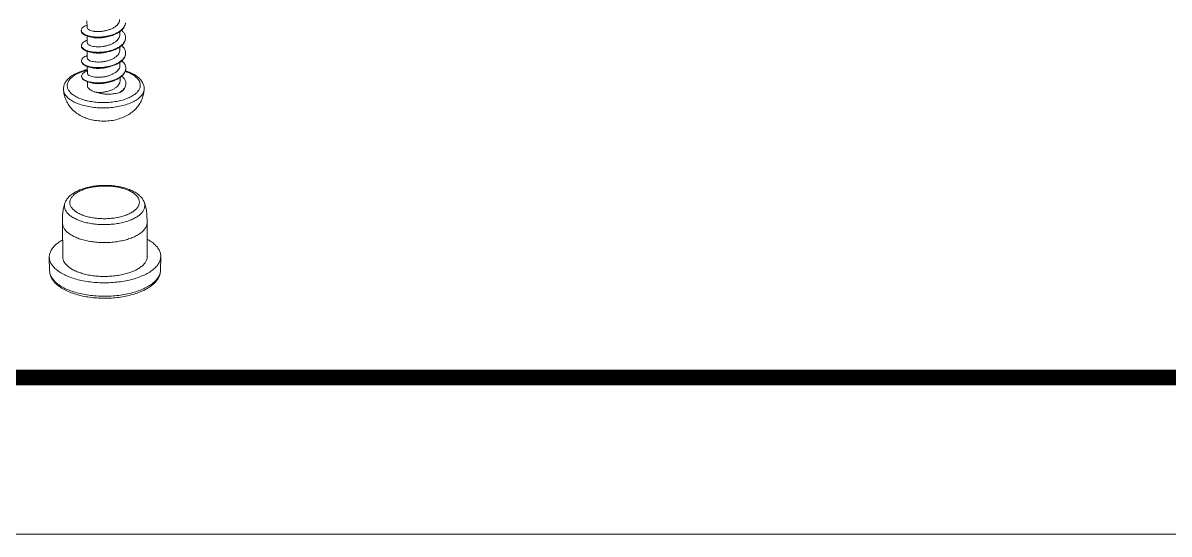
# Model space of a CAD drawing. Header units: millimetres. Extents: x 1204 to 1781, y 423 to 610.
# Drawn here: x 1349.97 to 1383.95, y 422.62 to 437.79 of the extents above; entities that cross this region are included whole.
import ezdxf

# ---------------------------------------------------------------- set-up
doc = ezdxf.new("R2010")
doc.units = ezdxf.units.MM
doc.layers.add('from', color=7, linetype='Continuous', lineweight=13)

# ---------------------------------------------------------------- blocks, each defined once
blk = doc.blocks.new('*u6')
at = {"color": 7, "linetype": 'Continuous'}
for p, q in [((-0.83, 14.105), (-0.832, 14.45)), ((0.873, 13.72), (0.872, 13.882)), ((-0.824, 13.31), (-0.826, 13.656)), ((-0.681, 13.615), (-0.64, 13.606)), ((-0.566, 13.589), (-0.466, 13.57)), ((-0.818, 12.516), (-0.821, 12.864)), ((0.879, 12.926), (0.878, 13.085)), ((-0.812, 11.722), (-0.815, 12.068)), ((0.885, 12.131), (0.884, 12.292)), ((0.89, 11.337), (0.889, 11.499)), ((-0.808, 11.077), (-0.809, 11.274)), ((-0.592, 9.294), (-0.512, 9.277)), ((-0.253, 9.239), (-0.237, 9.237)), ((-2.093, 2.152), (-2.106, 3.918)), ((2.307, 2.184), (2.294, 3.949)), ((-2.774, 1.426), (-2.793, 2.135)), ((2.998, 1.467), (3.007, 2.176))]:
    blk.add_line(p, q, dxfattribs=at)
for centre, radius, start, end in [((-0.317, 15.336), 1.734, 259.25633, 261.87366), ((-0.247, 15.977), 2.376, 280.55808, 282.94848), ((0.788, 13.567), 0.386, 356.47715, 0.35249), ((-0.239, 15.169), 2.362, 280.53299, 282.94217), ((0.785, 12.772), 0.395, 356.56433, 0.3871), ((-0.954, 12.363), 0.163, 180.7249, 198.21094), ((-0.344, 13.547), 1.53, 257.16492, 257.87452), ((-0.315, 13.69), 1.676, 257.92823, 261.95596), ((-0.231, 14.366), 2.354, 280.5014, 282.98369), ((0.804, 11.977), 0.382, 356.27072, 0.50176), ((-1.601, 10.885), 0.455, 183.19298, 187.70105), ((-0.307, 12.907), 1.687, 258.01854, 261.90642), ((-0.23, 13.593), 2.375, 280.55666, 282.94826), ((0.446, 11.417), 0.822, 314.00591, 314.26633), ((0.804, 11.184), 0.388, 356.47857, 0.3409), ((-0.163, 13.101), 2.894, 253.17765, 256.93981), ((-0.014, 12.137), 1.451, 256.91032, 259.47849), ((-0.049, 11.636), 2.404, 249.81298, 256.96004)]:
    blk.add_arc(centre, radius, start, end, dxfattribs=at)
for points, start_tangent, end_tangent in [([(-0.365, 13.891), (-0.199, 13.889), (-0.021, 13.904), (0.158, 13.937), (0.328, 13.986), (0.487, 14.052), (0.626, 14.134), (0.737, 14.228), (0.814, 14.328), (0.858, 14.435), (0.867, 14.514)], (0.997819, -0.066006), (-0.00593, 0.999982)), ([(0.285, 13.661), (0.429, 13.7), (0.63, 13.772), (0.807, 13.862), (0.955, 13.967), (1.066, 14.084), (1.138, 14.209), (1.168, 14.337)], (0.974508, 0.224352), (0.060281, 0.998181)), ([(0.291, 13.636), (0.43, 13.673), (0.63, 13.746), (0.807, 13.836), (0.955, 13.941), (1.067, 14.057), (1.139, 14.182), (1.168, 14.311), (1.169, 14.337)], (0.973895, 0.226999), (-0.008602, 0.999963)), ([(-0.831, 14.222), (-0.93, 14.18), (-1.037, 14.112), (-1.104, 14.036), (-1.128, 13.956), (-1.128, 13.95)], (-0.940562, -0.339622), (0.012018, -0.999928)), ([(-1.128, 13.95), (-1.126, 13.924)], (0.012018, -0.999928), (0.18131, -0.983426)), ([(-1.128, 13.923), (-1.109, 13.85), (-1.048, 13.774), (-0.947, 13.706), (-0.809, 13.649), (-0.681, 13.615)], (0.011856, -0.99993), (0.977113, -0.212722)), ([(-1.126, 13.924), (-1.11, 13.877), (-1.048, 13.801), (-0.947, 13.732), (-0.809, 13.675), (-0.64, 13.633)], (0.18131, -0.983426), (0.982405, -0.186763)), ([(-0.469, 13.902), (-0.598, 13.928), (-0.703, 13.966), (-0.777, 14.012), (-0.82, 14.064), (-0.829, 14.105)], (-0.98997, 0.141276), (-0.021175, 0.999776)), ([(-0.365, 13.891), (-0.401, 13.894), (-0.435, 13.898), (-0.469, 13.902)], (-0.997819, 0.066006), (-0.98997, 0.141276)), ([(0.873, 13.72), (0.863, 13.635), (0.816, 13.527), (0.737, 13.427), (0.625, 13.335), (0.484, 13.254), (0.326, 13.189), (0.157, 13.141), (-0.019, 13.109), (-0.195, 13.095), (-0.359, 13.097)], (0.005988, -0.999982), (-0.997819, 0.066006)), ([(1.174, 13.569), (1.174, 13.581), (1.148, 13.71), (1.079, 13.834), (0.97, 13.949), (0.966, 13.953)], (-0.006323, 0.99998), (-0.759175, 0.650886)), ([(-0.825, 13.428), (-0.835, 13.425), (-0.966, 13.363), (-1.059, 13.292), (-1.111, 13.214), (-1.123, 13.155)], (-0.940576, -0.339582), (-0.000797, -1)), ([(-1.123, 13.155), (-1.121, 13.134), (-1.12, 13.13)], (-0.000797, -1), (0.172151, -0.985071)), ([(-1.122, 13.129), (-1.121, 13.106), (-1.086, 13.027), (-1.01, 12.954), (-0.894, 12.889), (-0.744, 12.837), (-0.675, 12.82)], (-0.000447, -1), (0.977037, -0.213069)), ([(-1.12, 13.13), (-1.088, 13.055), (-1.012, 12.982), (-0.897, 12.917), (-0.748, 12.865), (-0.67, 12.846)], (0.172151, -0.985071), (0.977819, -0.209453)), ([(-0.359, 13.097), (-0.508, 13.115), (-0.633, 13.146), (-0.73, 13.189), (-0.794, 13.24), (-0.822, 13.296), (-0.824, 13.31)], (-0.997819, 0.066006), (0.008494, 0.999964)), ([(-0.64, 13.606), (-0.445, 13.58), (-0.232, 13.573), (-0.01, 13.586), (0.214, 13.619), (0.291, 13.636)], (0.982405, -0.186763), (0.973895, 0.226999)), ([(-0.562, 13.62), (-0.445, 13.607), (-0.232, 13.6), (-0.01, 13.612), (0.188, 13.641)], (0.989909, -0.141705), (0.983056, 0.183304)), ([(-0.466, 13.57), (-0.433, 13.565), (-0.398, 13.562), (-0.363, 13.559)], (0.98997, -0.141276), (0.997819, -0.066006)), ([(-0.363, 13.559), (-0.197, 13.557), (-0.018, 13.572), (0.161, 13.604), (0.192, 13.612)], (0.997819, -0.066006), (0.969138, 0.246518)), ([(0.29, 12.867), (0.501, 12.926), (0.694, 13.004), (0.862, 13.099), (0.998, 13.207), (1.098, 13.326), (1.157, 13.452), (1.174, 13.543)], (0.974571, 0.224077), (0.061282, 0.998121)), ([(0.297, 12.842), (0.505, 12.901), (0.697, 12.979), (0.865, 13.074), (1, 13.182), (1.099, 13.301), (1.158, 13.427), (1.175, 13.543)], (0.97389, 0.22702), (-0.006233, 0.999981)), ([(1.18, 12.775), (1.176, 12.831), (1.134, 12.959), (1.051, 13.08), (0.971, 13.16)], (-0.006775, 0.999977), (-0.760757, 0.649037)), ([(-0.82, 12.634), (-0.878, 12.61), (-0.997, 12.545), (-1.076, 12.471), (-1.114, 12.392), (-1.117, 12.361)], (-0.940261, -0.340453), (0.012014, -0.999928)), ([(-0.675, 12.82), (-0.566, 12.8), (-0.364, 12.781), (-0.149, 12.781), (0.074, 12.801), (0.294, 12.841), (0.297, 12.842)], (0.977037, -0.213069), (0.97389, 0.22702)), ([(-0.67, 12.846), (-0.57, 12.827), (-0.557, 12.826)], (0.977819, -0.209453), (0.989828, -0.142266)), ([(-0.56, 12.794), (-0.505, 12.783), (-0.357, 12.765)], (0.97264, -0.232317), (0.997819, -0.066006)), ([(-0.557, 12.826), (-0.369, 12.808), (-0.153, 12.807), (0.069, 12.827), (0.193, 12.847)], (0.989828, -0.142266), (0.983129, 0.182911)), ([(-0.357, 12.765), (-0.192, 12.762), (-0.016, 12.777), (0.159, 12.808), (0.198, 12.818)], (0.997819, -0.066006), (0.969137, 0.246521)), ([(0.879, 12.926), (0.877, 12.883), (0.848, 12.781), (0.787, 12.683), (0.698, 12.592), (0.583, 12.51), (0.447, 12.439), (0.294, 12.382), (0.132, 12.339), (-0.035, 12.312), (-0.199, 12.3), (-0.354, 12.303)], (0.007762, -0.99997), (-0.997819, 0.066006)), ([(0.298, 12.073), (0.37, 12.091), (0.576, 12.157), (0.761, 12.241), (0.919, 12.341), (1.043, 12.453), (1.129, 12.575), (1.174, 12.702), (1.179, 12.749)], (0.974397, 0.224835), (0.059918, 0.998203)), ([(0.303, 12.047), (0.379, 12.067), (0.584, 12.133), (0.768, 12.218), (0.924, 12.318), (1.047, 12.431), (1.131, 12.552), (1.175, 12.68), (1.18, 12.748)], (0.973874, 0.227088), (-0.007023, 0.999975)), ([(-1.117, 12.335), (-1.107, 12.282), (-1.057, 12.205), (-0.966, 12.134), (-0.837, 12.074), (-0.676, 12.027), (-0.669, 12.026)], (0.013549, -0.999908), (0.97708, -0.212872)), ([(-1.109, 12.312), (-1.06, 12.235), (-0.971, 12.164), (-0.844, 12.103), (-0.684, 12.056)], (0.313098, -0.949721), (0.975008, -0.22217)), ([(-0.818, 12.516), (-0.817, 12.5), (-0.787, 12.444), (-0.723, 12.394), (-0.627, 12.352), (-0.502, 12.32), (-0.354, 12.303)], (-0.008269, -0.999966), (0.997819, -0.066006)), ([(-0.669, 12.026), (-0.488, 11.997), (-0.281, 11.984), (-0.062, 11.991), (0.161, 12.019), (0.303, 12.047)], (0.97708, -0.212872), (0.973874, 0.227088)), ([(-0.555, 12), (-0.499, 11.988), (-0.351, 11.97)], (0.972642, -0.232309), (0.997819, -0.066006)), ([(-0.549, 12.031), (-0.497, 12.024), (-0.29, 12.011), (-0.071, 12.017), (0.152, 12.044), (0.198, 12.052)], (0.990026, -0.140883), (0.983221, 0.18242)), ([(-0.351, 11.97), (-0.187, 11.968), (-0.013, 11.982), (0.163, 12.014), (0.204, 12.023)], (0.997819, -0.066006), (0.969138, 0.24652)), ([(0.885, 12.131), (0.882, 12.089), (0.853, 11.987), (0.793, 11.889), (0.704, 11.797), (0.589, 11.715), (0.452, 11.645), (0.3, 11.588), (0.137, 11.545), (-0.029, 11.518), (-0.193, 11.506), (-0.348, 11.508)], (0.007762, -0.99997), (-0.997819, 0.066006)), ([(0.302, 11.278), (0.449, 11.317), (0.648, 11.39), (0.825, 11.479), (0.971, 11.584), (1.083, 11.7), (1.155, 11.824), (1.185, 11.952)], (0.974512, 0.224334), (0.065215, 0.997871)), ([(0.309, 11.253), (0.461, 11.294), (0.66, 11.368), (0.834, 11.459), (0.979, 11.564), (1.088, 11.68), (1.158, 11.804), (1.186, 11.933), (1.186, 11.954)], (0.973899, 0.226981), (-0.008501, 0.999964)), ([(1.186, 11.981), (1.172, 12.081), (1.116, 12.207), (1.019, 12.326), (0.976, 12.366)], (-0.008591, 0.999963), (-0.761202, 0.648515)), ([(-0.814, 11.904), (-0.954, 11.869), (-1.234, 11.776), (-1.485, 11.66), (-1.699, 11.522), (-1.867, 11.365), (-1.981, 11.199), (-2.042, 11.029), (-2.056, 10.86)], (-0.974912, -0.222591), (0.058007, -0.998316)), ([(-0.814, 11.875), (-0.995, 11.825), (-1.256, 11.728), (-1.477, 11.61), (-1.652, 11.477), (-1.776, 11.332), (-1.844, 11.179), (-1.855, 11.024), (-1.808, 10.87), (-1.706, 10.723), (-1.55, 10.586), (-1.345, 10.465), (-1.099, 10.362), (-1.001, 10.33)], (-0.971732, -0.236088), (0.956959, -0.290223)), ([(-0.814, 11.839), (-0.918, 11.795), (-1.023, 11.726), (-1.088, 11.65), (-1.111, 11.57), (-1.111, 11.567)], (-0.940605, -0.339502), (0.010112, -0.999949)), ([(-1.111, 11.567), (-1.109, 11.541)], (0.010112, -0.999949), (0.181422, -0.983405)), ([(-1.111, 11.54), (-1.111, 11.539), (-1.088, 11.459), (-1.023, 11.384), (-0.917, 11.317), (-0.776, 11.261), (-0.664, 11.232)], (0.005831, -0.999983), (0.977099, -0.212785)), ([(-1.109, 11.541), (-1.091, 11.491), (-1.028, 11.415), (-0.925, 11.347), (-0.786, 11.291), (-0.657, 11.257)], (0.181422, -0.983405), (0.978033, -0.208451)), ([(1.16, 11.811), (1.183, 11.803), (1.43, 11.701), (1.634, 11.579), (1.79, 11.443), (1.893, 11.296), (1.94, 11.142), (1.929, 10.986), (1.86, 10.833), (1.737, 10.688), (1.562, 10.555), (1.341, 10.438), (1.08, 10.34), (0.788, 10.265), (0.473, 10.215), (0.145, 10.191), (-0.186, 10.195), (-0.51, 10.225), (-0.818, 10.281)], (0.947889, -0.318601), (-0.973942, 0.226795)), ([(-0.812, 11.722), (-0.811, 11.709), (-0.784, 11.653), (-0.721, 11.602), (-0.624, 11.559), (-0.497, 11.526), (-0.348, 11.508)], (-0.00926, -0.999957), (0.997819, -0.066006)), ([(0.89, 11.337), (0.884, 11.271), (0.846, 11.165), (0.774, 11.065), (0.672, 10.973), (0.544, 10.892), (0.395, 10.824), (0.231, 10.772), (0.06, 10.735), (-0.113, 10.715), (-0.279, 10.711)], (0.006475, -0.999979), (-0.999677, 0.025432)), ([(1.192, 11.186), (1.191, 11.203), (1.163, 11.331), (1.093, 11.455), (0.984, 11.569)], (-0.006108, 0.999981), (-0.75866, 0.651487)), ([(2.143, 10.89), (2.126, 11.065), (2.057, 11.239), (1.93, 11.411), (1.746, 11.57), (1.514, 11.706), (1.246, 11.817), (1.167, 11.843)], (0.043559, 0.999051), (-0.954639, 0.297765)), ([(-2.056, 10.86), (-2.019, 10.604), (-1.939, 10.351), (-1.814, 10.11), (-1.646, 9.888), (-1.436, 9.69), (-1.186, 9.522), (-0.909, 9.391), (-0.879, 9.38)], (0.058007, -0.998316), (0.938133, -0.346275)), ([(-2.052, 10.824), (-2.002, 10.663), (-1.888, 10.5), (-1.716, 10.349), (-1.49, 10.215), (-1.217, 10.102), (-0.907, 10.013)], (0.133977, -0.990984), (0.973942, -0.226795)), ([(2.143, 10.89), (2.128, 10.791), (2.053, 10.623), (1.916, 10.462), (1.723, 10.315), (1.478, 10.186), (1.19, 10.078), (0.867, 9.995), (0.519, 9.94), (0.157, 9.913), (-0.209, 9.917), (-0.567, 9.95), (-0.907, 10.013)], (-0.044438, -0.999012), (-0.973942, 0.226795)), ([(-0.342, 10.724), (-0.492, 10.769), (-0.618, 10.828), (-0.715, 10.897), (-0.779, 10.975), (-0.807, 11.058), (-0.808, 11.077)], (-0.973942, 0.226795), (-0.003543, 0.999994)), ([(-0.664, 11.232), (-0.604, 11.22), (-0.408, 11.196), (-0.196, 11.19), (0.026, 11.205), (0.248, 11.24), (0.309, 11.253)], (0.977099, -0.212785), (0.973899, 0.226981)), ([(-0.549, 11.205), (-0.495, 11.194), (-0.346, 11.176)], (0.972657, -0.232245), (0.997819, -0.066006)), ([(-0.545, 11.237), (-0.421, 11.223), (-0.209, 11.216), (0.012, 11.23), (0.205, 11.258)], (0.989896, -0.141799), (0.983059, 0.183288)), ([(-0.346, 11.176), (-0.181, 11.174), (-0.005, 11.188), (0.174, 11.22), (0.21, 11.229)], (0.997819, -0.066006), (0.969139, 0.246515)), ([(-0.237, 9.237), (0.09, 9.225), (0.425, 9.251), (0.76, 9.319), (1.074, 9.429), (1.339, 9.567), (1.57, 9.737), (1.764, 9.931), (1.919, 10.148), (2.033, 10.377), (2.109, 10.626), (2.143, 10.89)], (0.995487, -0.094895), (0.043559, 0.999051)), ([(0.885, 10.72), (1.017, 10.826)], (0.829352, 0.558726), (0.719266, 0.694734)), ([(0.885, 10.72), (0.924, 10.741), (0.962, 10.763), (0.997, 10.787), (1.029, 10.811)], (0.890327, 0.455321), (0.784328, 0.620346)), ([(1.02, 10.828), (1.118, 10.947), (1.176, 11.073), (1.191, 11.16)], (0.716101, 0.697996), (0.061271, 0.998121)), ([(1.029, 10.811), (1.124, 10.93), (1.179, 11.057), (1.192, 11.16)], (0.704796, 0.70941), (-0.005853, 0.999983)), ([(-0.279, 10.711), (-0.183, 10.681), (-0.079, 10.657), (0.03, 10.639), (0.14, 10.629), (0.25, 10.625), (0.365, 10.627), (0.489, 10.636), (0.623, 10.655), (0.759, 10.683), (0.885, 10.72)], (0.938571, -0.345087), (0.948545, 0.316643)), ([(-0.512, 9.277), (-0.423, 9.261), (-0.253, 9.239)], (0.980648, -0.195781), (0.995186, -0.098004)), ([(0.975, 5.783), (0.685, 5.837), (0.384, 5.869), (0.078, 5.878), (-0.227, 5.864), (-0.527, 5.828), (-0.815, 5.769), (-1.087, 5.688), (-1.338, 5.584), (-1.559, 5.457), (-1.743, 5.31), (-1.879, 5.151), (-1.967, 4.987)], (-0.973942, 0.226795), (-0.372206, -0.92815)), ([(-0.732, 4.23), (-0.974, 4.298), (-1.19, 4.383), (-1.375, 4.483), (-1.524, 4.596), (-1.633, 4.719), (-1.7, 4.848), (-1.722, 4.981), (-1.7, 5.114), (-1.635, 5.244), (-1.527, 5.368), (-1.379, 5.483), (-1.195, 5.585), (-0.979, 5.674), (-0.737, 5.745), (-0.475, 5.798), (-0.199, 5.83), (0.084, 5.843), (0.367, 5.834), (0.643, 5.805), (0.905, 5.755)], (-0.973942, 0.226795), (0.973942, -0.226795)), ([(0.905, 5.755), (1.147, 5.687), (1.363, 5.602), (1.548, 5.502), (1.696, 5.389), (1.805, 5.266), (1.872, 5.137), (1.895, 5.004), (1.873, 4.871), (1.807, 4.741), (1.699, 4.617), (1.551, 4.502), (1.367, 4.4), (1.152, 4.312), (0.91, 4.24), (0.648, 4.188), (0.372, 4.155), (0.089, 4.142), (-0.194, 4.151), (-0.47, 4.181), (-0.732, 4.23)], (0.973942, -0.226795), (-0.973942, 0.226795)), ([(2.14, 5.017), (2.049, 5.18), (1.909, 5.338), (1.722, 5.483), (1.498, 5.606), (1.247, 5.706), (0.975, 5.783)], (-0.385594, 0.922669), (-0.973942, 0.226795)), ([(-1.967, 4.987), (-2.021, 4.829), (-2.064, 4.644), (-2.091, 4.454), (-2.103, 4.265), (-2.107, 4.08), (-2.106, 3.918)], (-0.37215, -0.928173), (0.007176, -0.999974)), ([(-0.859, 3.934), (-1.126, 4.009), (-1.366, 4.102), (-1.574, 4.21), (-1.745, 4.332), (-1.875, 4.465), (-1.961, 4.606), (-2.001, 4.751), (-1.994, 4.898), (-1.967, 4.987)], (-0.973942, 0.226795), (0.37225, 0.928132)), ([(2.14, 5.017), (2.176, 4.881), (2.169, 4.734), (2.116, 4.589), (2.018, 4.449), (1.877, 4.317), (1.695, 4.197), (1.478, 4.09), (1.23, 3.999), (0.956, 3.927), (0.662, 3.874), (0.356, 3.843), (0.044, 3.833), (-0.267, 3.846), (-0.57, 3.88), (-0.859, 3.934)], (0.384813, -0.922994), (-0.973942, 0.226795)), ([(2.294, 3.949), (2.292, 4.111), (2.286, 4.296), (2.271, 4.487), (2.241, 4.678), (2.195, 4.862), (2.14, 5.017)], (-0.00729, 0.999973), (-0.385527, 0.922696)), ([(-2.106, 3.918), (-2.095, 3.816), (-2.041, 3.671), (-1.943, 3.531), (-1.804, 3.4), (-1.626, 3.279), (-1.414, 3.172), (-1.171, 3.08), (-0.901, 3.006)], (0.008087, -0.999967), (0.973942, -0.226795)), ([(2.294, 3.949), (2.292, 3.903), (2.257, 3.756), (2.178, 3.613), (2.056, 3.477), (1.894, 3.349), (1.696, 3.234), (1.465, 3.132), (1.206, 3.048), (0.925, 2.981), (0.626, 2.933), (0.317, 2.906), (0.003, 2.9), (-0.308, 2.915), (-0.612, 2.95), (-0.901, 3.006)], (0.008087, -0.999967), (-0.973942, 0.226795)), ([(-2.101, 3.04), (-2.158, 3.007), (-2.384, 2.852), (-2.563, 2.686), (-2.692, 2.509), (-2.769, 2.326), (-2.793, 2.14), (-2.793, 2.135)], (-0.873357, -0.48708), (0.027159, -0.999631)), ([(2.301, 3.072), (2.341, 3.05), (2.572, 2.9), (2.757, 2.737), (2.892, 2.563), (2.976, 2.381), (3.007, 2.196), (3.007, 2.177)], (0.880401, -0.47423), (-0.013066, -0.999915)), ([(-2.793, 2.135), (-2.763, 1.955), (-2.679, 1.774), (-2.543, 1.6), (-2.358, 1.436), (-2.127, 1.286), (-1.854, 1.153), (-1.545, 1.039), (-1.205, 0.945)], (0.027159, -0.999631), (0.973942, -0.226795)), ([(-2.093, 2.152), (-2.082, 2.051), (-2.028, 1.906), (-1.93, 1.766), (-1.791, 1.635), (-1.614, 1.514), (-1.401, 1.407), (-1.158, 1.315), (-0.889, 1.24)], (0.008005, -0.999968), (0.973942, -0.226795)), ([(3.007, 2.177), (2.983, 2.01), (2.906, 1.827), (2.776, 1.651), (2.597, 1.484), (2.372, 1.33), (2.104, 1.191), (1.799, 1.071), (1.463, 0.971), (1.101, 0.893), (0.721, 0.839), (0.329, 0.81), (-0.066, 0.807), (-0.459, 0.828), (-0.841, 0.875), (-1.205, 0.945)], (-0.013066, -0.999915), (-0.973942, 0.226795)), ([(2.307, 2.184), (2.305, 2.138), (2.27, 1.991), (2.19, 1.848), (2.069, 1.711), (1.907, 1.584), (1.709, 1.468), (1.478, 1.367), (1.219, 1.282), (0.938, 1.215), (0.639, 1.168), (0.33, 1.141), (0.016, 1.134), (-0.296, 1.149), (-0.599, 1.185), (-0.889, 1.24)], (0.008005, -0.999968), (-0.973942, 0.226795)), ([(-2.774, 1.426), (-2.744, 1.247), (-2.66, 1.066), (-2.525, 0.893), (-2.341, 0.73), (-2.111, 0.581), (-1.84, 0.449), (-1.532, 0.335), (-1.194, 0.242)], (0.027184, -0.99963), (0.973942, -0.226795)), ([(-2.774, 1.426), (-2.744, 1.228), (-2.662, 1.031), (-2.524, 0.837), (-2.331, 0.655), (-2.09, 0.491), (-1.808, 0.349), (-1.492, 0.23), (-1.149, 0.135)], (0.027004, -0.999635), (0.973942, -0.226795)), ([(-1.194, 0.242), (-0.831, 0.172), (-0.451, 0.125), (-0.061, 0.104), (0.333, 0.108), (0.723, 0.137), (1.101, 0.19), (1.461, 0.268), (1.796, 0.367), (2.1, 0.487), (2.366, 0.625), (2.59, 0.778), (2.769, 0.944), (2.897, 1.12), (2.974, 1.302), (2.998, 1.467)], (0.973942, -0.226795), (0.013134, 0.999914)), ([(-1.149, 0.135), (-0.79, 0.065), (-0.417, 0.021), (-0.035, 0.001), (0.35, 0.006), (0.73, 0.036), (1.101, 0.09), (1.454, 0.169), (1.785, 0.271), (2.088, 0.395), (2.357, 0.541), (2.586, 0.707), (2.767, 0.888), (2.895, 1.079), (2.971, 1.273), (2.998, 1.467)], (0.973942, -0.226795), (0.01254, 0.999921))]:
    blk.add_spline(points, degree=3, dxfattribs=dict(at, start_tangent=start_tangent, end_tangent=end_tangent))

msp = doc.modelspace()

# ---------------------------------------------------------------- linework, layer by layer
at = {"layer": 'from'}
msp.add_lwpolyline([(1204.241, 422.618), (1473.721, 422.618), (1473.721, 609.882), (1204.241, 609.882)], close=True, dxfattribs=at)
at = {"layer": 'from', "const_width": 0.464}
msp.add_lwpolyline([(1208.885, 427.262), (1208.885, 605.238), (1469.076, 605.238), (1469.076, 427.262), (1208.885, 427.262)], dxfattribs=at)

# ---------------------------------------------------------------- block references
at = {"layer": 'from', "xscale": 0.57, "yscale": 0.57, "zscale": 0.57}
msp.add_blockref('*u6', (1352.339, 429.619), dxfattribs=at)

doc.saveas('drawing.dxf')
